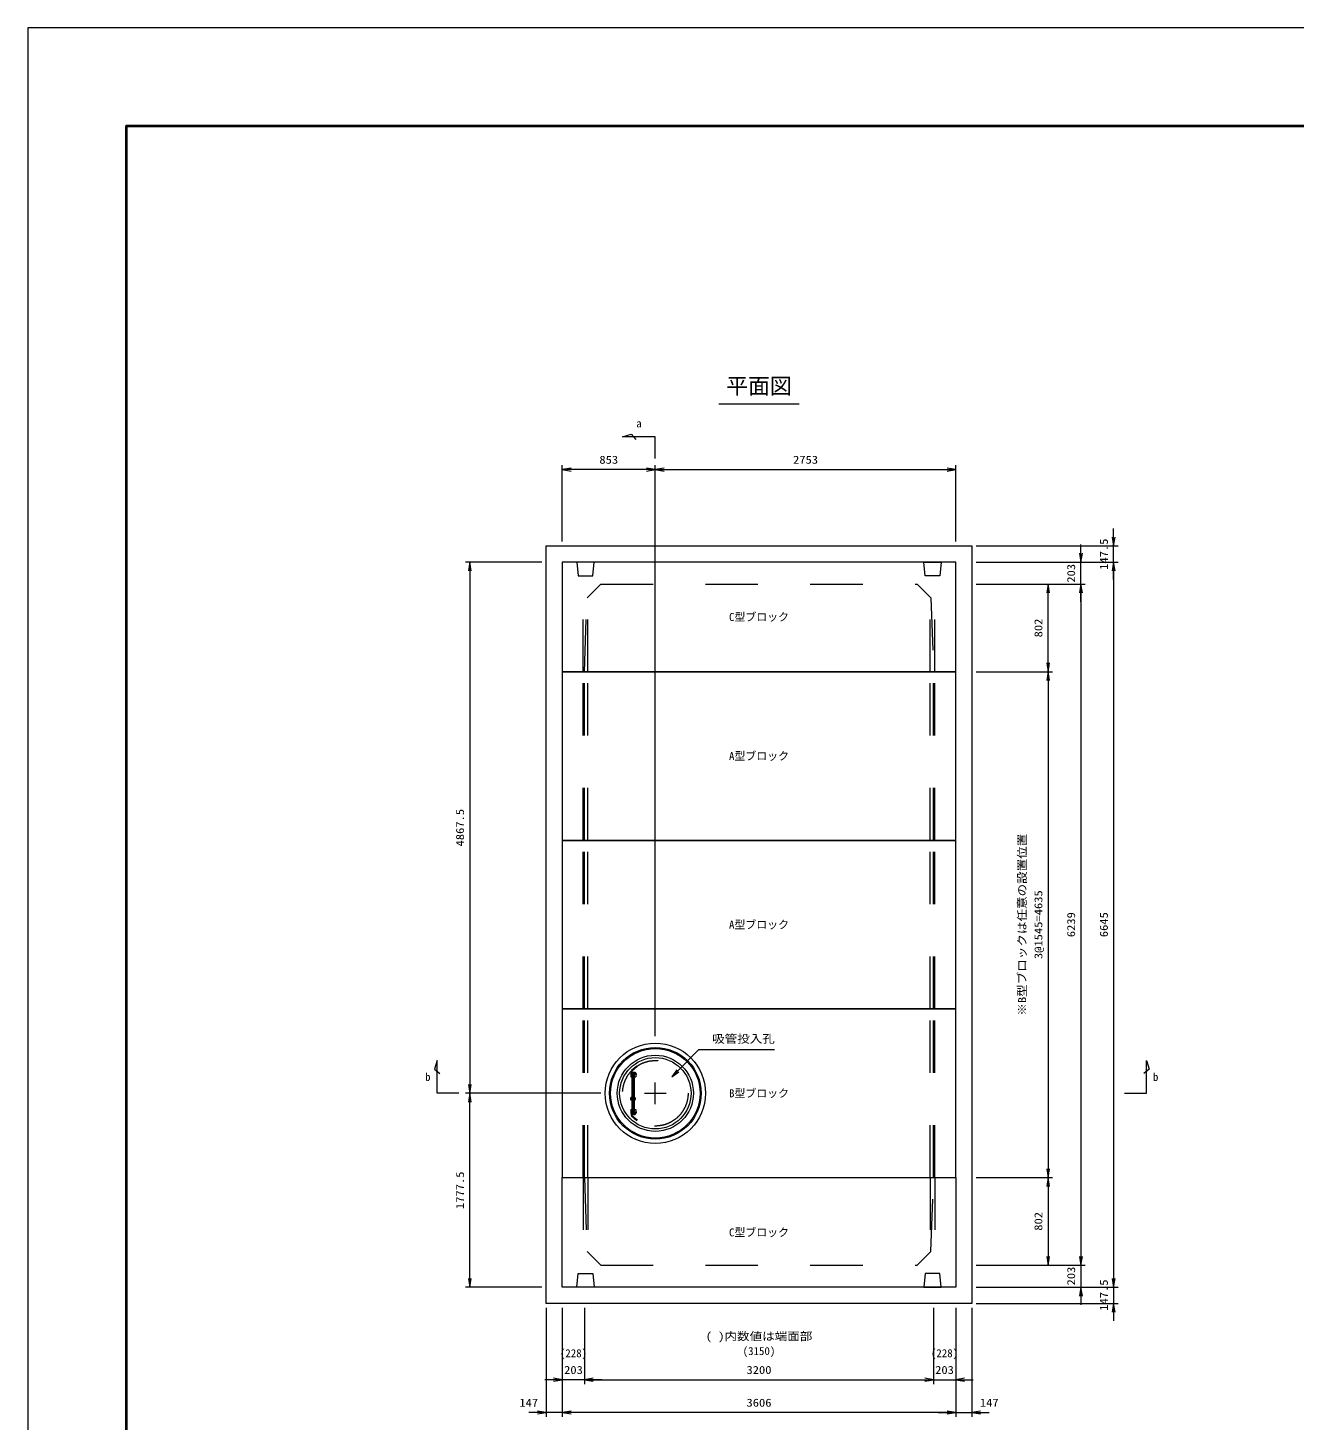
# Model space of a CAD drawing. Units: millimetres at full size. Extents: x 0 to 33600, y 0 to 23760.
# Drawn here: x 0 to 11604, y 11002 to 23760 of the extents above; entities that cross this region are included whole.
import ezdxf
from ezdxf.enums import TextEntityAlignment as Align

# ---------------------------------------------------------------- set-up
doc = ezdxf.new("R2010")
doc.units = ezdxf.units.MM
doc.header["$LTSCALE"] = 80.0044
doc.header["$PDMODE"] = 32
doc.header["$PDSIZE"] = 40
doc.linetypes.add('CHAIN', pattern=[18.5, 12, -1.5, 3.5, -1.5])
doc.linetypes.add('DASHED_SPACED', pattern=[12, 6, -6])
for name, color, linetype, lineweight in [('0_2', 4, 'Continuous', 13), ('Defpoints_5', 5, 'Continuous', 13), ('FRP', 4, 'DASHED_SPACED', 13), ('図枠', 1, 'Continuous', 40), ('寸法', 6, 'Continuous', 13), ('文字', 2, 'Continuous', 13)]:
    doc.layers.add(name, color=color, linetype=linetype, lineweight=lineweight)
doc.styles.add('ＭＳ ゴシック', font='')
doc.styles.get('ＭＳ ゴシック').set_extended_font_data('MS Gothic')

# ---------------------------------------------------------------- blocks, each defined once
blk = doc.blocks.new('open_arrow')
at = {"color": 0, "linetype": 'Continuous', "lineweight": -2}
blk.add_lwpolyline([(7.5, 1.25), (0, 0), (7.5, -1.25)], dxfattribs=at)

msp = doc.modelspace()

# ---------------------------------------------------------------- linework, layer by layer
at = {"layer": '0_2', "linetype": 'DASHED_SPACED'}
for p, q in [((5090, 17860), (5090, 18740)), ((5130, 17860), (5130, 18740)), ((8270, 17860), (8270, 18740)), ((8310, 17860), (8310, 18740)), ((5090, 16315), (5090, 17860)), ((5130, 16315), (5130, 17860)), ((8270, 16315), (8270, 17860)), ((8310, 16315), (8310, 17860)), ((5090, 14770), (5090, 16315)), ((5130, 14770), (5130, 16315)), ((8270, 14770), (8270, 16315)), ((8310, 14770), (8310, 16315)), ((5090, 13225), (5090, 14770)), ((5130, 13225), (5130, 14770)), ((8270, 13225), (8270, 14770)), ((8310, 13225), (8310, 14770)), ((5090, 13225), (5090, 12345)), ((5130, 13225), (5130, 12345)), ((8270, 13225), (8270, 12345)), ((8310, 13225), (8310, 12345))]:
    msp.add_line(p, q, dxfattribs=at)
at = {"layer": '0_2', "color": 3, "linetype": 'DASHED_SPACED'}
for p, q in [((5100, 16315), (5100, 17860)), ((8300, 16315), (8300, 17860)), ((5100, 14770), (5100, 16315)), ((8300, 14770), (8300, 16315)), ((5100, 13225), (5100, 14770)), ((8300, 13225), (8300, 14770))]:
    msp.add_line(p, q, dxfattribs=at)
at = {"layer": '0_2', "color": 2, "linetype": 'CHAIN'}
for p, q in [((5750, 13897.5), (5750, 14097.5)), ((5650, 13997.5), (5850, 13997.5))]:
    msp.add_line(p, q, dxfattribs=at)
at = {"layer": '0_2', "color": 7}
msp.add_lwpolyline([(4750, 19012.5), (8650, 19012.5), (8650, 12072.5), (4750, 12072.5)], close=True, dxfattribs=at)
at = {"layer": '0_2', "color": 3}
for points in [[(4897, 17860), (8503, 17860), (8503, 18865), (4897, 18865)], [(8503, 16315), (8503, 17860), (4897, 17860), (4897, 16315)], [(8503, 14770), (8503, 16315), (4897, 16315), (4897, 14770)], [(8503, 13225), (8503, 14770), (4897, 14770), (4897, 13225)], [(4897, 13225), (8503, 13225), (8503, 12220), (4897, 12220)]]:
    msp.add_lwpolyline(points, close=True, dxfattribs=at)
at = {"layer": '0_2', "linetype": 'DASHED_SPACED'}
for points in [[(5030, 18865), (5042.5, 18740), (5177.5, 18740), (5190, 18865)], [(8370, 18865), (8357.5, 18740), (8222.5, 18740), (8210, 18865)], [(5030, 12220), (5042.5, 12345), (5177.5, 12345), (5190, 12220)], [(8370, 12220), (8357.5, 12345), (8222.5, 12345), (8210, 12220)]]:
    msp.add_lwpolyline(points, close=True, dxfattribs=at)
at = {"layer": '0_2', "color": 3, "linetype": 'DASHED_SPACED'}
for points in [[(5100, 17860), (5125, 18537), (5250, 18662), (8150, 18662), (8275, 18537), (8300, 17860)], [(5100, 13225), (5125, 12548), (5250, 12423), (8150, 12423), (8275, 12548), (8300, 13225)]]:
    msp.add_lwpolyline(points, dxfattribs=at)
at = {"layer": '0_2', "color": 3}
for radius in [460, 420]:
    msp.add_circle((5750, 13997.5), radius, dxfattribs=at)
at = {"layer": '0_2'}
for radius in [410, 349, 327]:
    msp.add_circle((5750, 13997.5), radius, dxfattribs=at)
at = {"layer": '0_2', "color": 3, "linetype": 'DASHED_SPACED'}
msp.add_circle((5750, 13997.5), 300, dxfattribs=at)
at = {"layer": 'Defpoints_5'}
msp.add_lwpolyline([(0, 0), (33600, 0), (33600, 23760), (0, 23760)], close=True, dxfattribs=at)
at = {"layer": 'FRP'}
for p, q in [((5525, 14181.44), (5571, 14181.44)), ((5525, 14181.44), (5525, 14179.44)), ((5525, 14179.44), (5571, 14179.44)), ((5525, 14179.44), (5525, 14147.44)), ((5525, 14168.71), (5559.95, 14168.71)), ((5532.09, 14189.59), (5534.03, 14183.77)), ((5581.43, 14245.66), (5532.85, 14205)), ((5534, 14177.25), (5534, 14172.55)), ((5534, 14168.71), (5534, 13826.29)), ((5534.03, 14186.44), (5534.03, 14181.44)), ((5534.03, 14186.44), (5565.12, 14186.44)), ((5584.31, 14242.21), (5535.73, 14201.55)), ((5539.58, 14190.94), (5565.12, 14190.94)), ((5559, 14186.44), (5555.95, 14183.39)), ((5556, 14186.44), (5556, 14181.44)), ((5556, 14177.25), (5556, 14172.55)), ((5556, 14168.71), (5556, 13826.29)), ((5559.95, 14179.44), (5559.95, 14168.71)), ((5565.12, 14190.94), (5565.12, 14186.44)), ((5571, 14179.44), (5571, 14147.44)), ((5571, 14166.44), (5573, 14166.44)), ((5573, 14179.44), (5573, 14166.44)), ((5581.43, 14245.66), (5584.31, 14242.21)), ((5525, 14147.44), (5533.9, 14147.44)), ((5556, 14147.44), (5571, 14147.44)), ((5525, 13847.56), (5533.9, 13847.56)), ((5525, 13847.56), (5525, 13815.56)), ((5525, 13826.29), (5559.95, 13826.29)), ((5525, 13815.56), (5571, 13815.56)), ((5525, 13815.56), (5525, 13813.56)), ((5525, 13813.56), (5571, 13813.56)), ((5534.03, 13811.23), (5532.09, 13805.41)), ((5532.85, 13790), (5581.43, 13749.34)), ((5534, 13822.45), (5534, 13817.75)), ((5534.03, 13813.56), (5534.03, 13808.56)), ((5534.03, 13808.56), (5565.12, 13808.56)), ((5535.73, 13793.45), (5584.31, 13752.79)), ((5539.58, 13804.06), (5565.12, 13804.06)), ((5555.95, 13811.61), (5559, 13808.56)), ((5556, 13847.56), (5571, 13847.56)), ((5556, 13822.45), (5556, 13817.75)), ((5556, 13813.56), (5556, 13808.56)), ((5559.95, 13826.29), (5559.95, 13815.56)), ((5565.12, 13808.56), (5565.12, 13804.06)), ((5571, 13847.56), (5571, 13815.56)), ((5571, 13828.56), (5573, 13828.56)), ((5573, 13828.56), (5573, 13815.56)), ((5584.31, 13752.79), (5581.43, 13749.34))]:
    msp.add_line(p, q, dxfattribs=at)
at = {"layer": 'FRP', "linetype": 'CHAIN'}
msp.add_line((5545, 14160.4), (5545, 13834.74), dxfattribs=at)
at = {"layer": 'FRP'}
for centre, radius, start, end in [((5539.59, 14196.94), 10.5, 129.92782, 270), ((5539.58, 14196.94), 6, 129.92906, 270), ((5571, 14179.44), 2, 0, 90), ((5539.59, 13798.06), 10.5, 90, 230.07217), ((5539.58, 13798.06), 6, 90, 230.07093), ((5571, 13815.56), 2, 270, 0)]:
    msp.add_arc(centre, radius, start, end, dxfattribs=at)
msp.add_point((5545, 13947.5), dxfattribs=at)
at = {"layer": '図枠'}
msp.add_lwpolyline([(900, 900), (32700, 900), (32700, 22860), (900, 22860)], close=True, dxfattribs=at)
at = {"layer": '寸法'}
for p, q in [((4897, 19052.5), (4897, 19752.5)), ((5750, 19712.5), (4897, 19712.5)), ((5750, 14521.67), (5750, 19752.5)), ((5750, 14521.67), (5750, 19752.5)), ((5750, 19712.5), (8503, 19712.5)), ((8503, 19052.5), (8503, 19752.5)), ((9950, 18705), (9950, 19172.5)), ((8690, 19012.5), (9990, 19012.5)), ((9650, 18502), (9650, 19025)), ((4710, 18865), (4010, 18865)), ((4050, 18865), (4050, 13997.5)), ((8690, 18865), (9990, 18865)), ((8690, 18865), (9690, 18865)), ((8690, 18865), (9990, 18865)), ((9950, 18865), (9950, 12220)), ((8690, 18662), (9690, 18662)), ((8690, 18662), (9390, 18662)), ((8690, 18662), (9690, 18662)), ((9350, 17860), (9350, 18662)), ((9650, 18662), (9650, 12423)), ((8690, 17860), (9390, 17860)), ((8690, 17860), (9390, 17860)), ((9350, 17860), (9350, 13225)), ((5210, 13997.5), (4010, 13997.5)), ((5250, 13997.5), (4010, 13997.5)), ((4050, 12220), (4050, 13997.5)), ((8690, 13225), (9390, 13225)), ((8690, 13225), (9390, 13225)), ((9350, 13225), (9350, 12423)), ((9650, 12583), (9650, 12060)), ((8690, 12423), (9690, 12423)), ((8690, 12423), (9390, 12423)), ((8690, 12423), (9690, 12423)), ((9950, 12380), (9950, 11912.5)), ((4710, 12220), (4010, 12220)), ((8690, 12220), (9990, 12220)), ((8690, 12220), (9690, 12220)), ((8690, 12220), (9990, 12220)), ((4750, 12032.5), (4750, 11032.5)), ((4897, 12032.5), (4897, 11032.5)), ((4897, 12032.5), (4897, 11332.5)), ((4897, 12032.5), (4897, 11032.5)), ((5100, 12032.5), (5100, 11332.5)), ((5100, 12032.5), (5100, 11332.5)), ((8300, 12032.5), (8300, 11332.5)), ((8300, 12032.5), (8300, 11332.5)), ((8503, 12032.5), (8503, 11032.5)), ((8503, 12032.5), (8503, 11332.5)), ((8503, 12032.5), (8503, 11032.5)), ((8650, 12032.5), (8650, 11032.5)), ((8690, 12072.5), (9990, 12072.5)), ((5260, 11372.5), (4737, 11372.5)), ((5100, 11372.5), (8300, 11372.5)), ((8140, 11372.5), (8663, 11372.5)), ((5057, 11072.5), (4590, 11072.5)), ((8503, 11072.5), (4897, 11072.5)), ((8343, 11072.5), (8810, 11072.5))]:
    msp.add_line(p, q, dxfattribs=at)
for points in [[(5750, 19812.5), (5750, 20012.5), (5450, 20012.5), (5530, 20037.5), (5570, 19987.5)], [(3950, 13997.5), (3750, 13997.5), (3750, 14297.5), (3725, 14217.5), (3775, 14177.5)], [(5900, 14147.5), (5956.57, 14204.07), (6150, 14397.5), (6843.33, 14397.5)], [(10050, 13997.5), (10250, 13997.5), (10250, 14297.5), (10275, 14217.5), (10225, 14177.5)]]:
    msp.add_lwpolyline(points, dxfattribs=at)
at = {"layer": '文字'}
msp.add_line((7066.67, 20312), (6333.33, 20312), dxfattribs=at)

# ---------------------------------------------------------------- block references
at = {"layer": '寸法', "xscale": 10.7, "yscale": 10.7}
for p in [(4897, 19712.5), (5750, 19712.5), (5100, 11372.5), (5100, 11372.5), (8503, 11372.5), (4897, 11072.5), (4897, 11072.5), (8650, 11072.5)]:
    msp.add_blockref('open_arrow', p, dxfattribs=at)
for p, rotation in [((5750, 19712.5), 180), ((8503, 19712.5), 180), ((9950, 19012.5), 90), ((9650, 18865), 90), ((4050, 18865), 270), ((9950, 18865), 270), ((9950, 18865), 270), ((9350, 18662), 270), ((9650, 18662), 270), ((9650, 18662), 270), ((9350, 17860), 90), ((9350, 17860), 270), ((5900, 14147.5), 45), ((4050, 13997.5), 90), ((4050, 13997.5), 270), ((9350, 13225), 90), ((9350, 13225), 270), ((9350, 12423), 90), ((9650, 12423), 90), ((9650, 12423), 90), ((4050, 12220), 90), ((9950, 12220), 90), ((9950, 12220), 90), ((9650, 12220), 270), ((9950, 12072.5), 270), ((4897, 11372.5), 180), ((8300, 11372.5), 180), ((8300, 11372.5), 180), ((4750, 11072.5), 180), ((8503, 11072.5), 180), ((8503, 11072.5), 180)]:
    msp.add_blockref('open_arrow', p, dxfattribs=dict(at, rotation=rotation))

# ---------------------------------------------------------------- texts
at = {"layer": '寸法', "color": 3, "style": 'ＭＳ ゴシック'}
for s, p in [('a', (5600, 20172.5)), ('(228)', (5000, 11652.5)), ('(3150)', (6700, 11672.5)), ('(228)', (8400, 11652.5))]:
    msp.add_text(s, height=73.31, dxfattribs=at).set_placement(p, align=Align.TOP_CENTER)
at = {"layer": '寸法', "style": 'ＭＳ ゴシック', "width": 1.15}
for s, p in [('853', (5323.5, 19802.5)), ('2753', (7126.5, 19802.5)), ('203', (5000, 11462.5)), ('3200', (6700, 11462.5)), ('203', (8400, 11462.5)), ('147', (4590, 11162.5)), ('3606', (6700, 11162.5)), ('147', (8810, 11162.5))]:
    msp.add_text(s, height=73.31, dxfattribs=at).set_placement(p, align=Align.MIDDLE_CENTER)
for s, p in [('147.5', (9860, 18937)), ('203', (9560, 18762)), ('802', (9260, 18261)), ('4867.5', (3960, 16431.25)), ('3@1545=4635', (9260, 15542.5)), ('6239', (9560, 15542.5)), ('6645', (9860, 15542.5)), ('1777.5', (3960, 13108.75)), ('802', (9260, 12824)), ('203', (9560, 12323)), ('147.5', (9860, 12148))]:
    msp.add_text(s, height=73.31, rotation=90, dxfattribs=at).set_placement(p, align=Align.MIDDLE_CENTER)
at = {"layer": '寸法', "color": 3, "style": 'ＭＳ ゴシック', "width": 1.15}
msp.add_text('※B型ブロックは任意の設置位置', height=73.31, rotation=90, dxfattribs=at).set_placement((9170, 15542.5), align=Align.BOTTOM_CENTER)
at = {"layer": '寸法', "style": 'ＭＳ ゴシック', "width": 1.15}
msp.add_text('吸管投入孔', height=73.31, dxfattribs=at).set_placement((6270, 14437.5), align=Align.BOTTOM_LEFT)
at = {"layer": '寸法', "color": 3, "style": 'ＭＳ ゴシック'}
msp.add_text('b', height=73.31, dxfattribs=at).set_placement((3690, 14147.5), align=Align.MIDDLE_RIGHT)
msp.add_text('b', height=73.31, dxfattribs=at).set_placement((10310, 14147.5), align=Align.MIDDLE_LEFT)
at = {"layer": '寸法', "color": 3, "style": 'ＭＳ ゴシック', "width": 1.15}
msp.add_text('( )内数値は端面部', height=73.31, dxfattribs=at).set_placement((6700, 11712.5), align=Align.BOTTOM_CENTER)
at = {"layer": '文字', "style": 'ＭＳ ゴシック'}
msp.add_text('平面図', height=146.6, dxfattribs=at).set_placement((6700, 20552), align=Align.TOP_CENTER)
for s, p in [('C型ブロック', (6700, 18362)), ('A型ブロック', (6700, 17087.5)), ('A型ブロック', (6700, 15542.5)), ('B型ブロック', (6700, 13997.5)), ('C型ブロック', (6700, 12723))]:
    msp.add_text(s, height=73.31, dxfattribs=at).set_placement(p, align=Align.MIDDLE_CENTER)

doc.saveas('drawing.dxf')
